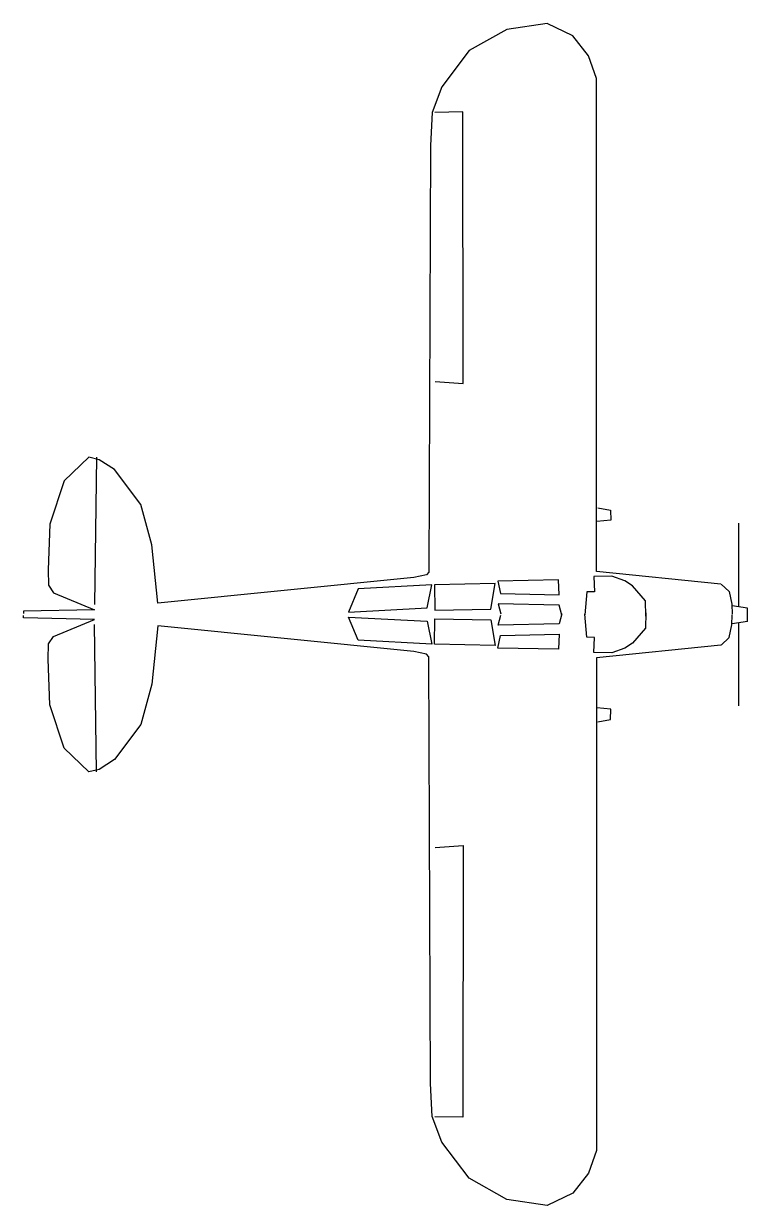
# Model space of a CAD drawing. Extents: x -13849 to -5918, y -1151 to 11792.
import ezdxf

# ---------------------------------------------------------------- set-up
doc = ezdxf.new("R2010")
doc.units = 0
doc.header["$MEASUREMENT"] = 0
doc.layers.add('2D', color=7, linetype='CONTINUOUS')
doc.layers.add('INSERT', color=7, linetype='CONTINUOUS')

# ---------------------------------------------------------------- blocks, each defined once
blk = doc.blocks.new('C-2PLA06')
at = {"layer": '2D', "color": 0, "linetype": 'BYBLOCK'}
for p, q in [((150, 6388), (-263, 6157)), ((594, 6453), (150, 6388)), ((875, 6319), (594, 6453)), ((1046, 6100), (875, 6319)), ((-263, 6157), (-561, 5761)), ((1135, 5852), (1046, 6100)), ((1135, 454), (1135, 5852)), ((-561, 5761), (-666, 5481)), ((-666, 5481), (-687, 5119)), ((-332, 5488), (-638, 5481)), ((-327, 2511), (-332, 5488)), ((-687, 5119), (-702, 444)), ((-633, 2532), (-327, 2511)), ((-4428, 1703), (-4701, 1447)), ((-4316, 1677), (-4428, 1703)), ((-4345, 1704), (-4367, 90)), ((-4147, 1569), (-4316, 1677)), ((-3861, 1186), (-4147, 1569)), ((-4701, 1447), (-4858, 970)), ((-3740, 743), (-3861, 1186)), ((1148, 1150), (1288, 1125)), ((1288, 1125), (1290, 1014)), ((-4858, 970), (-4876, 469)), ((1290, 1014), (1137, 999)), ((2690, 983), (2690, 67)), ((-3672, 104), (-3740, 743)), ((-4876, 469), (-4872, 302)), ((-729, 415), (-867, 385)), ((-702, 444), (-729, 415)), ((1303, 402), (1104, 398)), ((1104, 398), (1111, 231)), ((2495, 315), (1135, 454)), ((1443, 349), (1303, 402)), ((-4872, 302), (-4815, 220)), ((-867, 385), (-3672, 104)), ((-1477, 261), (-1583, 8)), ((-671, 305), (-1477, 261)), ((-721, 54), (-671, 305)), ((24, 320), (-643, 306)), ((-643, 306), (-637, 28)), ((-25, 40), (24, 320)), ((719, 362), (52, 348)), ((52, 348), (82, 210)), ((723, 195), (719, 362)), ((1527, 295), (1443, 349)), ((1670, 131), (1527, 295)), ((2501, 315), (2586, 233)), ((-4815, 220), (-4366, 34)), ((82, 210), (723, 195)), ((1028, 229), (1005, -22)), ((1111, 231), (1028, 229)), ((1673, -36), (1670, 131)), ((2586, 233), (2617, 95)), ((-4366, 34), (-5144, 18)), ((-5144, 18), (-5144, -9)), ((-1583, 8), (-721, 54)), ((-637, 28), (-25, 40)), ((725, 84), (57, 98)), ((57, 98), (87, -13)), ((755, -27), (725, 84)), ((2617, 95), (2619, -16)), ((2787, 51), (2620, 78)), ((2787, -94), (2787, 51)), ((-5144, -56), (-5144, -28)), ((-4366, -72), (-5144, -56)), ((-4815, -258), (-4366, -72)), ((-4345, -1742), (-4367, -128)), ((-1583, -46), (-721, -92)), ((-1477, -299), (-1583, -46)), ((-721, -92), (-671, -343)), ((-643, -344), (-637, -66)), ((-637, -66), (-25, -78)), ((-25, -78), (24, -358)), ((57, -136), (87, -25)), ((725, -122), (57, -136)), ((755, -11), (725, -122)), ((1028, -267), (1005, -16)), ((1673, -2), (1670, -169)), ((2617, -133), (2619, -21)), ((2787, -94), (2620, -121)), ((2690, -110), (2690, -1020)), ((-4872, -340), (-4815, -258)), ((-3672, -142), (-3740, -781)), ((-867, -423), (-3672, -142)), ((52, -386), (82, -247)), ((82, -247), (723, -233)), ((723, -233), (719, -400)), ((1670, -169), (1527, -333)), ((2586, -271), (2617, -133)), ((-4876, -507), (-4872, -340)), ((-671, -343), (-1477, -299)), ((24, -358), (-643, -344)), ((719, -400), (52, -386)), ((1111, -269), (1028, -267)), ((1104, -436), (1111, -269)), ((2495, -353), (1135, -492)), ((1443, -387), (1303, -440)), ((1527, -333), (1443, -387)), ((2501, -353), (2586, -271)), ((-4858, -1008), (-4876, -507)), ((-729, -453), (-867, -423)), ((-702, -482), (-729, -453)), ((-687, -5156), (-702, -482)), ((1303, -440), (1104, -436)), ((1135, -492), (1135, -5889)), ((-3740, -781), (-3861, -1223)), ((-4701, -1484), (-4858, -1008)), ((1290, -1057), (1137, -1042)), ((1288, -1168), (1290, -1057)), ((-3861, -1223), (-4147, -1607)), ((1148, -1193), (1288, -1168)), ((-4428, -1740), (-4701, -1484)), ((-4147, -1607), (-4316, -1715)), ((-4316, -1715), (-4428, -1740)), ((-633, -2570), (-327, -2548)), ((-327, -2548), (-332, -5525)), ((-666, -5518), (-687, -5156)), ((-561, -5799), (-666, -5518)), ((-332, -5525), (-638, -5519)), ((-263, -6194), (-561, -5799)), ((1135, -5889), (1046, -6138)), ((150, -6426), (-263, -6194)), ((1046, -6138), (875, -6357)), ((594, -6490), (150, -6426)), ((875, -6357), (594, -6490))]:
    blk.add_line(p, q, dxfattribs=at)

msp = doc.modelspace()

# ---------------------------------------------------------------- block references
at = {"layer": 'INSERT', "color": 2}
msp.add_blockref('C-2PLA06', (-8705, 5339), dxfattribs=at)

doc.saveas('drawing.dxf')
